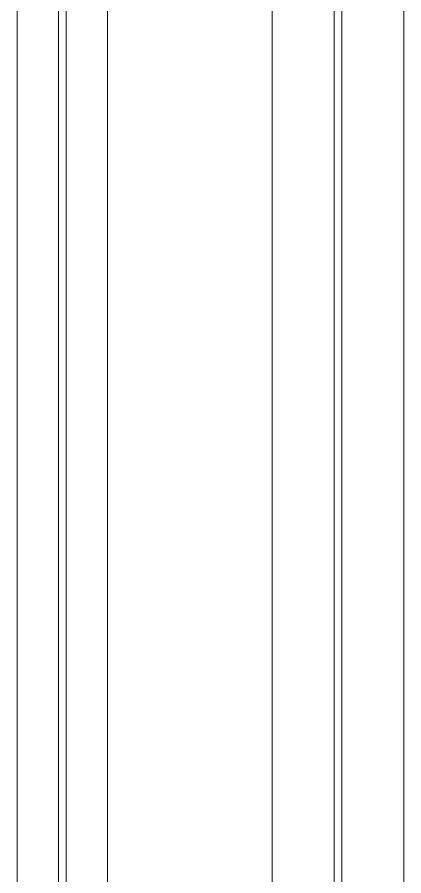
# Model space of a CAD drawing. Extents: x -1299 to 23780, y -3010 to 8106.
# Drawn here: x 10726.45 to 10730.2, y 1787.53 to 1795.87 of the extents above; entities that cross this region are included whole.
import ezdxf

# ---------------------------------------------------------------- set-up
doc = ezdxf.new("R2010")
doc.units = 0
doc.header["$LTSCALE"] = 25
doc.header["$MEASUREMENT"] = 0
doc.layers.add('10', color=9, linetype='Continuous', lineweight=9)
doc.layers.add('15', color=9, linetype='Continuous', lineweight=9)

# ---------------------------------------------------------------- blocks, each defined once
blk = doc.blocks.new('*U452')
at = {"layer": '15'}
for p, q in [((1.468840347965794, -18.9468617151615), (208.2509464752301, -18.9468617151615)), ((1.468840347965794, -19.34686171515932), (208.2509464752301, -19.34686171515932)), ((1.468840347965794, -19.4228617151557), (208.2509464752301, -19.4228617151557)), ((1.468840347965794, -19.82286171514988), (208.2509464752301, -19.82286171514988)), ((1.468840347965794, -21.4228617151266), (208.2509464752301, -21.4228617151266)), ((1.468840347965794, -22.02286171511514), (208.2509464752301, -22.02286171511514)), ((1.468840347965794, -22.09886171511243), (208.2509464752301, -22.09886171511243)), ((1.468840347965794, -22.6988617151037), (208.2509464752301, -22.6988617151037))]:
    blk.add_line(p, q, dxfattribs=at)

msp = doc.modelspace()

# ---------------------------------------------------------------- block references
at = {"layer": '10', "rotation": 90}
msp.add_blockref('*U452', (10707.49999999832, 1783.000000004615), dxfattribs=at)

doc.saveas('drawing.dxf')
